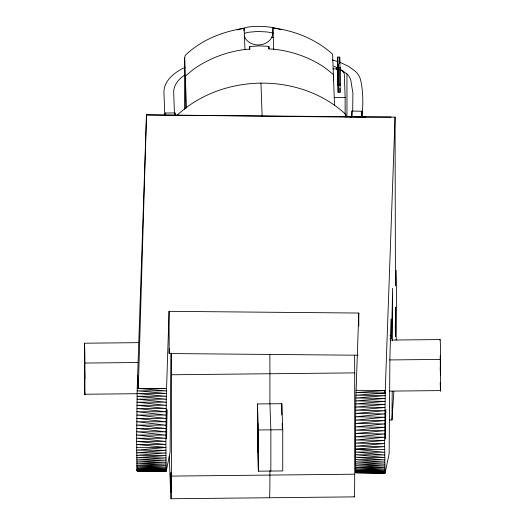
<?xml version="1.0" encoding="UTF-8"?>
<svg xmlns="http://www.w3.org/2000/svg" width="525" height="525" viewBox="0 0 525 525"><rect width="100%" height="100%" fill="white"/><g stroke="black" fill="none" stroke-linecap="round" stroke-linejoin="round"><path stroke-width="0.79" d="M170.887 353.463L170.113 451.959L166.327 470.932L137.038 470.84L136.625 441.354L137.215 388.395L146.495 114.909L395.056 117.114L395.443 285.863L396.145 270.454L396.552 287.083L396.191 340.213M166.327 470.932L137.038 470.84L166.222 471.004L165.854 444.531L166.3 396.303L169.076 311.345L358.778 313.038L358.811 326.025M389.904 338.566L391.525 338.579L391.04 318.885L389.924 356.829L389.123 453.915L385.114 472.887L355.825 472.762L355.379 446.224L355.845 397.989L358.778 313.038M356.009 390.305L384.169 390.58L385.186 393.022L355.898 395.2L385.133 395.66L355.845 397.989L385.074 398.442L355.792 400.897L385.028 401.356L355.74 403.909L384.976 404.381L355.694 407.013L384.93 407.485L355.648 410.215L384.884 410.681L355.609 413.47L384.838 413.923L355.569 416.778L384.799 417.237L355.53 420.125L384.766 420.564L355.497 423.478L384.733 423.938L355.471 426.858L384.707 427.291L355.445 430.205L384.681 430.638L355.425 433.532L384.661 433.965L355.405 436.826L384.641 437.22L355.392 440.029L384.628 440.423L355.386 443.159L384.622 443.553L355.379 446.224L384.615 446.591L355.379 449.17L384.615 452.347L355.379 451.979L384.622 455.017L355.392 454.676L384.635 457.557L355.399 457.229L384.654 459.933L355.418 459.592L384.674 462.131L355.438 461.823L384.694 464.172L355.458 463.857L384.72 466.01L355.484 465.695L384.753 467.644L355.517 467.348L384.786 469.074L355.55 468.786L384.825 470.288L355.589 470.006L384.864 471.292L355.628 471.03L384.91 472.073L355.674 471.811L384.956 472.625L355.72 472.349L385.009 472.946L355.773 472.69L385.055 473.038L384.622 443.553L385.245 390.534L395.056 117.114M389.557 419.967L391.991 419.987L392.201 391.42M392.575 340.817L392.634 288.225L391.525 338.579M249.657 49.796L249.697 46.548L259.291 45.878L268.885 46.351L268.977 48.95L273.781 49.186A102.841 86.907 -2.1 0 1 325.808 68.375L333.447 74.589L333.447 80.325M334.563 105.682L332.601 54.239C316.214 39.309 294.86 30.64 272.98 28.022L273.709 49.75M358.07 355.228L169.175 353.548L169.312 348.639M391.138 117.082L349.821 117.114L146.495 114.909L138.285 388.402L166.405 390.876L137.163 390.817L166.353 393.507L137.11 393.461L166.3 396.303L137.058 396.244L166.248 399.21L137.012 399.151L166.202 402.222L136.959 402.176L166.156 405.32L136.92 405.28L166.11 408.529L136.874 408.483L166.071 411.784L136.835 411.725L166.038 415.091L136.795 415.039L166.005 418.438L136.763 418.366L165.972 421.792L136.736 421.739L165.946 425.171L136.703 425.086L165.92 428.512L136.684 428.433L165.9 431.839L136.664 431.767L165.88 435.133L136.644 435.022L165.867 438.336L136.631 438.224L165.861 441.466L136.625 441.354L165.854 444.531L136.618 444.386L165.854 447.477L136.625 450.148L165.861 450.286L136.631 452.819L165.867 452.99L136.638 455.359L165.874 455.536L136.657 457.734L165.893 457.905L136.671 459.933L165.907 460.13L136.697 461.974L165.933 462.171L136.723 463.811L165.959 464.008L136.749 465.445L165.985 465.655L136.782 466.869L166.018 467.099L136.822 468.09L166.051 468.313L136.854 469.094L166.09 469.337L136.9 469.875L166.136 470.118L136.94 470.426L166.176 470.656L136.986 470.741M365.813 117.114L353.095 116.74L349.821 117.114M351.724 116.747L351.98 111.083L361.718 111.215L361.718 117.488M352.702 111.628L352.898 93.207L350.838 80.338A33.869 18.099 0 0 0 346.959 73.946L340.187 69.149M361.43 117.685L361.718 111.215M362.197 117.239C362.952 104.705 363.497 91.973 360.504 79.669A43.345 23.159 0 0 0 355.543 71.492L348.521 66.248L339.38 62.055M272.98 28.022L272.482 35.779L271.012 38.64A14.621 12.357 -2.1 0 1 245.693 38.896L244.243 36.068M391.991 419.987L393.842 391.42M243.849 30.693L244.105 28.317C222.508 31.513 201.062 40.051 185.233 55.414L184.669 57.881L184.669 109.298M84.407 343.212L84.407 381.025A25.83 0.42 89.4 0 0 84.906 394.826L84.906 357.013A25.83 0.42 89.4 0 0 84.407 343.212L138.502 342.654M439.996 340.148L440.094 339.563L390.101 340.075M440.212 355.865L440.436 375.106L440.212 367.513M440.094 339.563A25.83 0.42 89.4 0 1 440.593 353.364L440.593 391.178A25.83 0.42 89.4 0 1 440.212 382.889M355.878 472.625L385.114 472.887M237.051 29.833L247.977 27.051C259.009 25.653 270.421 26.27 281.033 29.722M244.512 33.292L248.824 32.235L257.696 31.454L267.232 31.973L273.486 33.121M185.325 108.754L185.325 76.105L192.957 69.733A102.841 86.907 -2.1 0 1 244.985 49.481L249.788 49.147L249.697 46.548M385.245 390.534L355.957 392.562L385.186 393.022M337.752 57.153L339.701 57.133L340.075 67.548L340.075 92.262L338.126 92.282L337.752 57.153L338.126 92.282M338.126 67.567L340.075 67.548M333.067 68.893L334.366 68.88A9.745 5.211 0 0 1 338.107 69.241M334.222 97.532L345.135 97.42L345.135 114.509M165.277 115.382L165.277 113.032L175.022 112.934L175.107 115.375M85.004 363.064L138.6 362.512M389.53 359.94L440.692 359.415M169.299 456.159L170.559 491.249A48.733 0.794 89.4 0 0 171.498 476.096L171.498 374.765L354.697 372.881A48.733 0.794 89.4 0 0 354.624 355.136M85.004 394.242L136.972 393.704M389.53 391.118L440.692 390.593M257.434 403.948L281.794 403.699L282.732 429.739L282.732 470.925L258.366 471.181L257.434 445.141L257.434 403.948L258.366 429.988L258.366 471.181M258.366 429.988L282.732 429.739M171.498 476.096L354.697 474.213L354.697 372.881M171.025 498.75L354.231 496.873M166.458 388.447L137.215 388.395M136.618 447.339L165.854 447.477M166.451 388.618L138.285 388.402L137.662 375.322M389.891 335.764L391.512 335.783M355.379 449.17L384.615 449.538M137.091 470.682L166.274 471.076M271.707 37.222L273.203 37.478M332.358 59.955L338.008 61.602M333.959 66.38L337.818 67.968M244.105 28.317L244.985 49.481M282.188 423.353L282.384 429.739M345.135 97.42L344.295 73.986A9.745 5.211 0 0 0 340.134 69.818M177.299 115.073A113.584 95.99 -2.1 0 1 345.732 114.397L345.824 116.839M339.931 67.574L339.983 85.542L339.931 84.053M339.938 88.259L340.075 92.262M260.958 83.134L262.152 116.478M184.669 57.881L186.467 108.019M174.444 113.367L173.696 92.512A51.128 27.32 0 0 1 184.465 75.2M165.277 113.032L165.362 115.48M164.758 115.067L163.951 92.61A60.88 32.53 0 0 1 185.01 67.371M268.885 46.351L268.912 48.786M169.076 311.345L169.175 353.548M146.495 114.909L146.514 123.92M351.98 111.083L351.98 116.576M346.959 73.946L346.959 117.075M345.732 114.397L345.732 116.852M343.429 71.092L343.429 72.719M339.701 57.133L339.701 63.512M336.584 67.403L336.584 69.845M281.794 403.699L281.794 415.006M270.854 471.05L270.854 429.857L269.916 403.823L269.916 373.754A48.733 0.794 89.4 0 0 269.837 354.434M269.916 471.023L269.916 475.086A48.733 0.794 89.4 0 1 269.45 497.739M175.022 112.934L175.022 115.283M171.393 353.062A48.733 0.794 89.4 0 1 171.498 374.765M354.697 474.213A48.733 0.794 89.4 0 1 354.119 496.197M385.37 429.338L385.514 439.005L385.737 409.861L385.37 429.338M395.279 327.147L395.437 336.407L395.647 307.335L395.279 327.147M84.479 361.856L84.748 378.755L84.564 359.284L84.479 361.856M166.523 427.009L166.615 438.828L166.898 409.658L166.523 427.009M170.848 475.276L171.124 492.174L170.933 472.697L170.848 475.276M257.631 426.818L258.044 452.169L257.762 422.96L257.631 426.818M338.034 69.083L337.851 63.879L338.034 85.562L338.034 69.083"/></g></svg>
